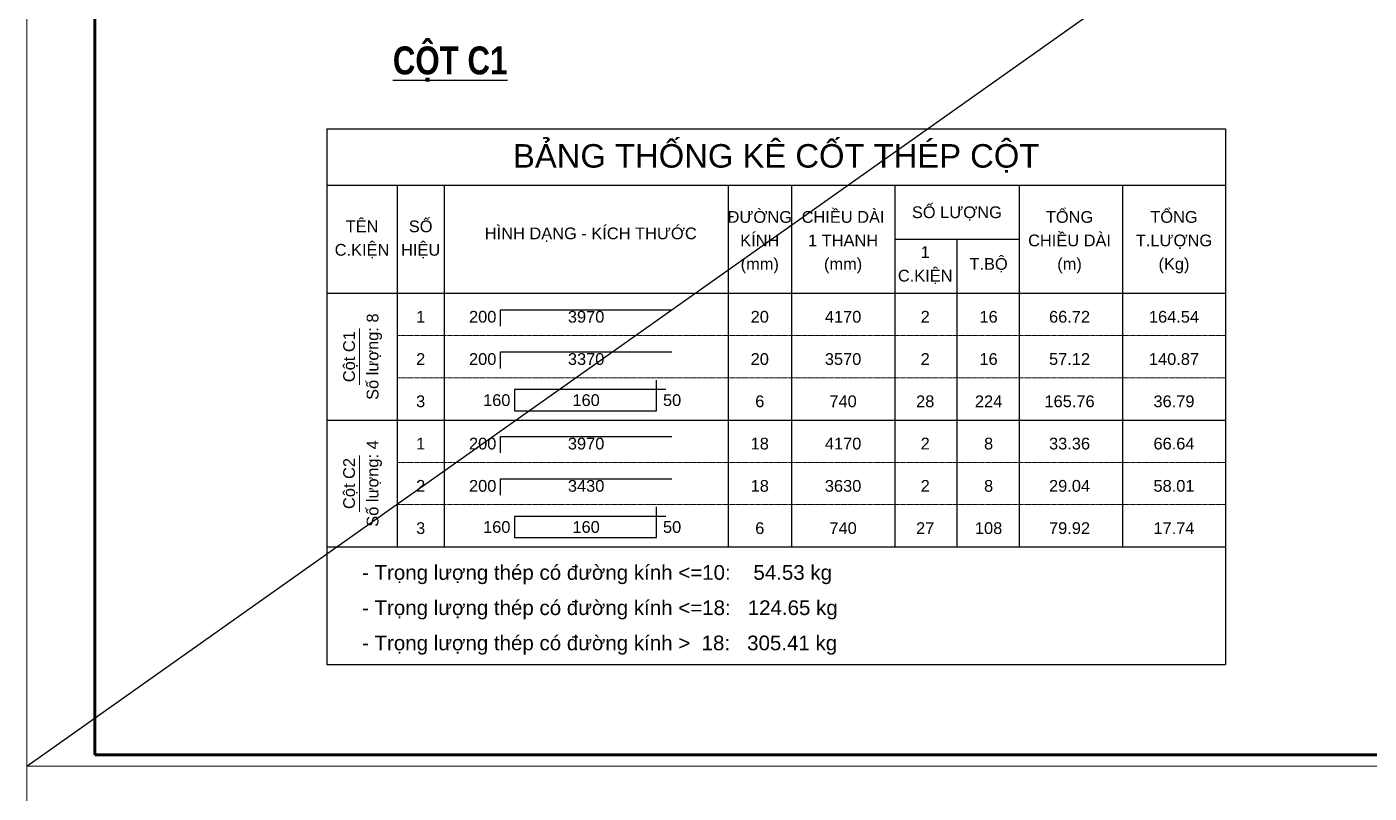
# Model space of a CAD drawing. Header units: millimetres. Extents: x -295047 to 304185, y -728047 to -308748.
# Drawn here: x -77175 to -67718, y -333744 to -328349 of the extents above; entities that cross this region are included whole.
import ezdxf
from ezdxf.enums import TextEntityAlignment as Align

# ---------------------------------------------------------------- set-up
doc = ezdxf.new("R2010")
doc.units = ezdxf.units.MM
doc.header["$MEASUREMENT"] = 0
doc.linetypes.add('HIDDEN', pattern=[0.375, 0.25, -0.125])
doc.layers.get('Defpoints').update_dxf_attribs({"color": 1})
doc.layers.add('KCS_Plotter', color=11, linetype='Continuous', plot=False)
for name, color, linetype, lineweight in [('Khungten_LCDI', 7, 'Continuous', 5), ('LC MANH DUT', 35, 'HIDDEN', 5), ('LC Net dam 1', 30, 'Continuous', 30), ('LC Net thay', 7, 'Continuous', 25), ('LC Text1', 3, 'Continuous', 20), ('LC Text2', 7, 'Continuous', 25)]:
    doc.layers.add(name, color=color, linetype=linetype, lineweight=lineweight)
doc.styles.add('Hoa', font='micross.ttf')
doc.styles.add('Khungten', font='VHAVAN.TTF', dxfattribs={"width": 0.9, "height": 5000})
doc.styles.add('LC 1', font='VHAVANB.TTF')
doc.styles.add('LC3', font='VHARIALB.TTF', dxfattribs={"width": 0.8})
doc.styles.add('Thuong', font='micross.ttf')
doc.styles.add('Title', font='VHBLACK.TTF', dxfattribs={"width": 0.8})

# ---------------------------------------------------------------- blocks, each defined once
blk = doc.blocks.new('TIEUDE1')
at = {"layer": 'LC Text2', "color": 7, "style": 'LC 1'}
blk.add_attdef('TIªU§Ò', text='', height=5, dxfattribs=at).set_placement((0, 0), align=Align.BOTTOM_CENTER)
blk.add_attdef('TL', text='', height=3, dxfattribs=at).set_placement((0, -2), align=Align.TOP_CENTER)
blk = doc.blocks.new('lcdi fix')
at = {"layer": 'Defpoints', "lineweight": 0}
blk.add_lwpolyline([(-1200, -14850), (-1200, 14850), (40800, 14850), (40800, -14850)], close=True, dxfattribs=at)
at = {"layer": 'Khungten_LCDI', "color": 5, "lineweight": 60}
blk.add_lwpolyline([(0, -14650), (0, 14650), (40600, 14650), (40600, -14650)], close=True, dxfattribs=at)
at = {"color": 7, "style": 'Khungten', "width": 0.8}
for tag, p in [('REVISION', (39499, -10746)), ('NGAYHT', (39546, -11609))]:
    blk.add_attdef(tag, text='', height=200, dxfattribs=at).set_placement(p, align=Align.CENTER)
at = {"layer": 'LC Text1', "style": 'Title', "width": 1.485915}
for tag, p, p2 in [('TENBANVE1', (36913, -8886), (40339, -8886)), ('TENBANVE2', (36913, -9562), (40339, -9562))]:
    blk.add_attdef(tag, text='', height=250, dxfattribs=at).set_placement(p, p2, align=Align.FIT)
at = {"layer": 'LC Text1', "style": 'Title', "width": 0.7}
blk.add_attdef('SOBANVE', text='', height=250, dxfattribs=at).set_placement((39562, -13896), align=Align.CENTER)

msp = doc.modelspace()

# ---------------------------------------------------------------- linework, layer by layer
at = {"layer": 'KCS_Plotter', "ltscale": 2}
msp.add_line((-77175, -333553.5), (-60375, -321673.5), dxfattribs=at)
at = {"layer": 'LC MANH DUT'}
for p, q in [((-74565.6, -330522.2), (-68729.1, -330522.2)), ((-74565.6, -330819.8), (-68729.1, -330819.8)), ((-74565.6, -331117.4), (-68729.1, -331117.4)), ((-74565.6, -331415.1), (-68729.1, -331415.1)), ((-74565.6, -331712.7), (-68729.1, -331712.7)), ((-74565.6, -332010.3), (-68729.1, -332010.3))]:
    msp.add_line(p, q, dxfattribs=at)
at = {"layer": 'LC Net dam 1'}
for points in [[(-73838.1, -330456.1), (-73838.1, -330340.3), (-72631.1, -330340.3)], [(-73838.1, -330753.7), (-73838.1, -330638), (-72631.1, -330638)], [(-72672.5, -330902.5), (-73738.9, -330902.5), (-73738.9, -331051.3), (-72738.6, -331051.3), (-72738.6, -330836.4)], [(-73838.1, -331348.9), (-73838.1, -331233.2), (-72631.1, -331233.2)], [(-73838.1, -331646.5), (-73838.1, -331530.8), (-72631.1, -331530.8)], [(-72672.5, -331795.3), (-73738.9, -331795.3), (-73738.9, -331944.1), (-72738.6, -331944.1), (-72738.6, -331729.2)]]:
    msp.add_lwpolyline(points, dxfattribs=at)
at = {"layer": 'LC Net thay'}
for p, q in [((-75061.6, -329067.2), (-68729.1, -329067.2)), ((-75061.6, -329067.2), (-75061.6, -332837)), ((-68729.1, -329067.2), (-68729.1, -332837)), ((-75061.6, -329464), (-68729.1, -329464)), ((-74565.6, -329464), (-74565.6, -332010.3)), ((-74234.9, -329464), (-74234.9, -332010.3)), ((-72234.3, -329464), (-72234.3, -332010.3)), ((-71787.9, -329464), (-71787.9, -332010.3)), ((-71060.4, -329464), (-71060.4, -332010.3)), ((-70184.1, -329464), (-70184.1, -332010.3)), ((-69456.6, -329464), (-69456.6, -332010.3)), ((-71060.4, -329844.3), (-70184.1, -329844.3)), ((-70622.2, -329844.3), (-70622.2, -332010.3)), ((-75061.6, -330224.6), (-68729.1, -330224.6)), ((-75061.6, -331117.4), (-68729.1, -331117.4)), ((-75061.6, -332010.3), (-68729.1, -332010.3)), ((-75061.6, -332010.3), (-68729.1, -332010.3)), ((-75061.6, -332837), (-68729.1, -332837))]:
    msp.add_line(p, q, dxfattribs=at)
at = {"layer": 'LC Text1'}
for p, q in [((-74830.2, -330869.4), (-74830.2, -330472.6)), ((-74830.2, -331762.3), (-74830.2, -331365.5))]:
    msp.add_line(p, q, dxfattribs=at)

# ---------------------------------------------------------------- block references
at = {"layer": 'LC Net thay'}
for p, xscale, yscale, zscale in [((-103287, -331177.5), 0.6399999999848659, 0.6399999999848659, 0.6399999999848659), ((-76695, -327613.5), 0.3999999999995694, 0.3999999999995694, 0.3999999999995694)]:
    msp.add_blockref('lcdi fix', p, dxfattribs=dict(at, xscale=xscale, yscale=yscale, zscale=zscale))
at = {"layer": 'LC Text2'}
ref = msp.add_blockref('TIEUDE1', (-74192.9, -328743.1), dxfattribs=dict(at, xscale=40, yscale=40, zscale=40))
ref.add_attrib('TIªU§Ò', '%%UCéT C1', dxfattribs={"color": 7, "height": 196.98, "style": 'LC3', "width": 0.8}).set_placement((-74192.9, -328743.1), align=Align.BOTTOM_CENTER)

# ---------------------------------------------------------------- texts
at = {"layer": 'LC Text1', "color": 4, "style": 'Hoa'}
msp.add_text('BẢNG THỐNG KÊ CỐT THÉP CỘT', height=165.341, dxfattribs=at).set_placement((-71895.4, -329340), align=Align.CENTER)
at = {"layer": 'LC Text1'}
for s, height, style, p in [('ĐƯỜNG', 82.67, 'Hoa', (-72011.1, -329728.6)), ('CHIỀU DÀI', 82.67, 'Hoa', (-71424.2, -329728.6)), ('SỐ LƯỢNG', 82.67, 'Hoa', (-70622.2, -329695.5)), ('TỔNG', 82.67, 'Hoa', (-69828.6, -329728.6)), ('TỔNG', 82.67, 'Hoa', (-69092.8, -329728.6)), ('TÊN', 82.67, 'Hoa', (-74813.6, -329794.7)), ('SỐ', 82.67, 'Hoa', (-74400.3, -329794.7)), ('HÌNH DẠNG - KÍCH THƯỚC', 82.67, 'Hoa', (-73201.6, -329844.3)), ('C.KIỆN', 82.67, 'Hoa', (-74813.6, -329960.1)), ('HIỆU', 82.67, 'Hoa', (-74400.3, -329960.1)), ('KÍNH', 82.67, 'Hoa', (-72011.1, -329893.9)), ('1 THANH', 82.67, 'Hoa', (-71424.2, -329893.9)), ('CHIỀU DÀI', 82.67, 'Hoa', (-69828.6, -329893.9)), ('T.LƯỢNG', 82.67, 'Hoa', (-69092.8, -329893.9)), ('1', 82.7, 'Hoa', (-70845.5, -329976.6)), ('T.BỘ', 82.67, 'Hoa', (-70399, -330059.3)), ('(mm)', 82.67, 'Thuong', (-72011.1, -330059.3)), ('(mm)', 82.67, 'Thuong', (-71424.2, -330059.3)), ('C.KIỆN', 82.67, 'Hoa', (-70845.5, -330141.9)), ('(m)', 82.67, 'Thuong', (-69828.6, -330059.3)), ('(Kg)', 82.67, 'Thuong', (-69092.8, -330059.3))]:
    msp.add_text(s, height=height, dxfattribs=dict(at, style=style)).set_placement(p, align=Align.CENTER)
at = {"layer": 'LC Text1', "style": 'Hoa'}
for s, p in [('Số lượng: 8', (-74697.9, -330671)), ('Cột C1', (-74863.2, -330671)), ('Số lượng: 4', (-74697.9, -331563.9)), ('Cột C2', (-74863.2, -331563.9))]:
    msp.add_text(s, height=82.67, rotation=90.00021, dxfattribs=at).set_placement(p, align=Align.CENTER)
for s, height, p in [('1', 82.7, (-74400.3, -330456.1)), ('3970', 82.67, (-73234.6, -330456.1)), ('20', 82.67, (-72011.1, -330456.1)), ('2', 82.7, (-74400.3, -330753.7)), ('3370', 82.67, (-73234.6, -330753.7)), ('20', 82.67, (-72011.1, -330753.7)), ('3', 82.7, (-74400.3, -331051.3)), ('160', 82.67, (-73234.6, -331043)), ('6', 82.7, (-72011.1, -331051.3)), ('1', 82.7, (-74400.3, -331348.9)), ('3970', 82.67, (-73234.6, -331348.9)), ('18', 82.67, (-72011.1, -331348.9)), ('2', 82.7, (-74400.3, -331646.5)), ('3430', 82.67, (-73234.6, -331646.5)), ('18', 82.67, (-72011.1, -331646.5)), ('3', 82.7, (-74400.3, -331944.1)), ('160', 82.67, (-73234.6, -331935.9)), ('6', 82.7, (-72011.1, -331944.1))]:
    msp.add_text(s, height=height, dxfattribs=at).set_placement(p, align=Align.BOTTOM_CENTER)
for s, p in [('200', (-73867.1, -330456.1)), ('200', (-73867.1, -330753.7)), ('160', (-73767.9, -331043)), ('200', (-73867.1, -331348.9)), ('200', (-73867.1, -331646.5)), ('160', (-73767.9, -331935.9))]:
    msp.add_text(s, height=82.67, dxfattribs=at).set_placement(p, align=Align.BOTTOM_RIGHT)
at = {"layer": 'LC Text1', "color": 7, "style": 'Hoa'}
for s, height, p in [('4170', 82.67, (-71424.2, -330456.1)), ('2', 82.7, (-70845.5, -330456.1)), ('16', 82.67, (-70399, -330456.1)), ('66.72', 82.67, (-69828.6, -330456.1)), ('164.54', 82.67, (-69092.8, -330456.1)), ('3570', 82.67, (-71424.2, -330753.7)), ('2', 82.7, (-70845.5, -330753.7)), ('16', 82.67, (-70399, -330753.7)), ('57.12', 82.67, (-69828.6, -330753.7)), ('140.87', 82.67, (-69092.8, -330753.7)), ('740', 82.67, (-71424.2, -331051.3)), ('28', 82.67, (-70845.5, -331051.3)), ('224', 82.67, (-70399, -331051.3)), ('165.76', 82.67, (-69828.6, -331051.3)), ('36.79', 82.67, (-69092.8, -331051.3)), ('4170', 82.67, (-71424.2, -331348.9)), ('2', 82.7, (-70845.5, -331348.9)), ('8', 82.7, (-70399, -331348.9)), ('33.36', 82.67, (-69828.6, -331348.9)), ('66.64', 82.67, (-69092.8, -331348.9)), ('3630', 82.67, (-71424.2, -331646.5)), ('2', 82.7, (-70845.5, -331646.5)), ('8', 82.7, (-70399, -331646.5)), ('29.04', 82.67, (-69828.6, -331646.5)), ('58.01', 82.67, (-69092.8, -331646.5)), ('740', 82.67, (-71424.2, -331944.1)), ('27', 82.67, (-70845.5, -331944.1)), ('108', 82.67, (-70399, -331944.1)), ('79.92', 82.67, (-69828.6, -331944.1)), ('17.74', 82.67, (-69092.8, -331944.1))]:
    msp.add_text(s, height=height, dxfattribs=at).set_placement(p, align=Align.BOTTOM_CENTER)
at = {"layer": 'LC Text1', "style": 'Hoa'}
for p in [(-72693.1, -331043), (-72693.1, -331935.9)]:
    msp.add_text('50', height=82.67, dxfattribs=at).set_placement(p, align=Align.BOTTOM_LEFT)
for s, p in [('- Trọng lượng thép có đường kính <=10:    54.53 kg', (-74813.6, -332241.8)), ('- Trọng lượng thép có đường kính <=18:   124.65 kg', (-74813.6, -332489.8)), ('- Trọng lượng thép có đường kính >  18:   305.41 kg', (-74813.6, -332737.8))]:
    msp.add_text(s, height=103.338, dxfattribs=at).set_placement(p)

doc.saveas('drawing.dxf')
